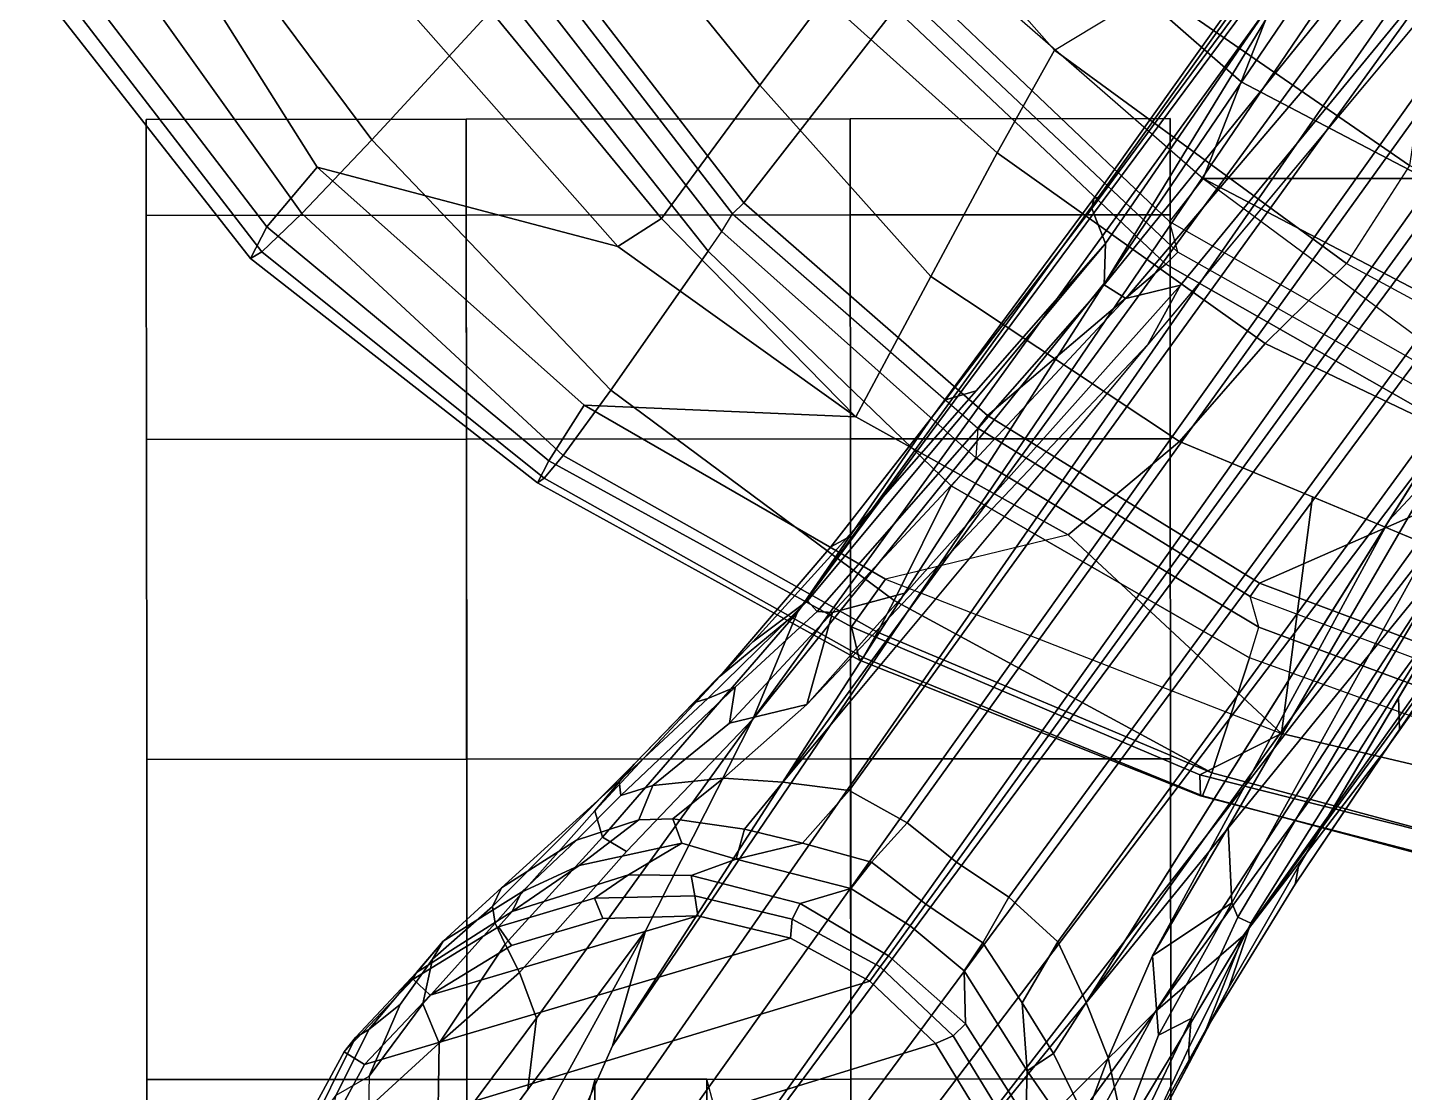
# Model space of a CAD drawing. Extents: x -14.5 to 14.5, y -12.2 to 16.5.
# Drawn here: x -9.59 to -6.735, y -11.026 to -8.819 of the extents above; entities that cross this region are included whole.
import ezdxf

# ---------------------------------------------------------------- set-up
doc = ezdxf.new("R2010")
doc.units = 0
doc.header["$MEASUREMENT"] = 0
for name, color, linetype in [('BASE', 253, 'Continuous'), ('CASTER', 251, 'Continuous'), ('FABRIC', 80, 'Continuous'), ('SEAT-FRAME', 253, 'Continuous')]:
    doc.layers.add(name, color=color, linetype=linetype)

msp = doc.modelspace()

# ---------------------------------------------------------------- linework, layer by layer
at = {"layer": 'BASE'}
for points in [[(-1.0713, -0.9806, 4.4404), (-7.8863, -10.4, 3.356), (-8.0242, -10.3827, 3.4417), (-1.1035, -0.9263, 4.5663)], [(-1.4306, -1.2019, 6.0103), (-1.1035, -0.9263, 4.5663), (-8.0242, -10.3827, 3.4417), (-6.5103, -8.5689, 4.2331)], [(-1.0713, -0.9806, 4.4404), (-1.004, -1.0816, 4.3723), (-7.7665, -10.4674, 3.3008), (-7.8863, -10.4, 3.356)], [(-0.8612, -1.1854, 4.3723), (-7.6639, -10.5484, 3.2861), (-7.7665, -10.4674, 3.3008), (-1.004, -1.0816, 4.3723)], [(-0.7184, -1.2891, 4.3723), (-7.5551, -10.621, 3.3008), (-7.6639, -10.5484, 3.2861), (-0.8612, -1.1854, 4.3723)], [(-1.8033, -1.2577, 6.9168), (-8.3773, -10.9296, 4.4664), (-8.5862, -11.3984, 4.3934), (-1.6116, -1.3749, 7.0339)], [(-1.8033, -1.2577, 6.9168), (-1.9215, -1.3628, 6.8442), (-7.3527, -9.343, 4.8039), (-8.3773, -10.9296, 4.4664)], [(-0.7184, -1.2891, 4.3723), (-0.6016, -1.3219, 4.4404), (-7.454, -10.7141, 3.356), (-7.5551, -10.621, 3.3008)], [(-0.54, -1.3357, 4.5663), (-7.395, -10.8399, 3.4417), (-7.454, -10.7141, 3.356), (-0.6016, -1.3219, 4.4404)], [(-0.54, -1.3357, 4.5663), (-0.701, -1.732, 6.0103), (-6.1377, -8.8396, 4.2331), (-7.395, -10.8399, 3.4417)], [(-1.9649, -1.3424, 6.7906), (-6.9467, -8.6767, 4.925), (-7.3527, -9.343, 4.8039), (-1.9215, -1.3628, 6.8442)], [(-1.4545, -1.5802, 7.085), (-1.6116, -1.3749, 7.0339), (-8.5862, -11.3984, 4.3934), (-8.4755, -11.433, 4.4344)], [(-1.371, -1.6782, 7.0973), (-1.4545, -1.5802, 7.085), (-8.4755, -11.433, 4.4344), (-8.3759, -11.5274, 4.4405)], [(-8.3749, -11.5281, 4.4405), (-1.1724, -1.8225, 7.0973), (-1.371, -1.6782, 7.0973), (-8.3759, -11.5274, 4.4405)], [(-8.3749, -11.5281, 4.4405), (-8.2543, -11.5937, 4.4344), (-1.0534, -1.8716, 7.085), (-1.1724, -1.8225, 7.0973)], [(-8.2543, -11.5937, 4.4344), (-8.1873, -11.6883, 4.3934), (-0.8096, -1.9576, 7.0339), (-1.0534, -1.8716, 7.085)], [(-0.8096, -1.9576, 7.0339), (-8.1873, -11.6883, 4.3934), (-7.8059, -11.3448, 4.4664), (-0.6389, -2.1037, 6.9168)], [(-7.8059, -11.3448, 4.4664), (-6.6136, -9.88, 4.8039), (-0.7023, -2.2485, 6.8442), (-0.6389, -2.1037, 6.9168)], [(-6.9467, -8.6767, 4.925), (-6.8478, -8.4865, 4.9419), (-7.9933, -10.0303, 4.4919), (-8.0862, -10.252, 4.511)], [(-6.8478, -8.4865, 4.9419), (-6.9796, -8.6264, 4.8472), (-7.3695, -9.1702, 4.6875), (-7.9933, -10.0303, 4.4919)], [(-6.6624, -8.4919, 4.6754), (-6.606, -8.5492, 4.5612), (-7.3126, -9.3799, 4.3646), (-7.358, -9.352, 4.4471)], [(-6.6624, -8.4919, 4.6754), (-7.358, -9.352, 4.4471), (-7.3549, -9.2659, 4.5118), (-6.9355, -8.6558, 4.6919)], [(-6.554, -8.5666, 4.4356), (-7.1992, -9.3528, 4.2318), (-7.3126, -9.3799, 4.3646), (-6.606, -8.5492, 4.5612)], [(-6.9641, -8.5907, 4.7987), (-6.9705, -8.6343, 4.7335), (-7.3834, -9.1938, 4.5974), (-7.3792, -9.1728, 4.6582)], [(-6.9641, -8.5907, 4.7987), (-7.3792, -9.1728, 4.6582), (-7.3695, -9.1702, 4.6875), (-6.9796, -8.6264, 4.8472)], [(-6.554, -8.5666, 4.4356), (-6.5103, -8.5689, 4.2331), (-7.2672, -9.4758, 3.8374), (-7.1992, -9.3528, 4.2318)], [(-6.9355, -8.6558, 4.6919), (-7.3549, -9.2659, 4.5118), (-7.3834, -9.1938, 4.5974), (-6.9705, -8.6343, 4.7335)], [(-7.3527, -9.343, 4.8039), (-6.9467, -8.6767, 4.925), (-8.0862, -10.252, 4.511)], [(-6.6704, -9.737, 4.2318), (-6.7664, -9.8397, 3.8374), (-6.1377, -8.8396, 4.2331), (-6.122, -8.8804, 4.4356)], [(-7.2515, -10.8585, 4.511), (-7.0693, -10.7016, 4.4919), (-5.9551, -9.1351, 4.9419), (-6.1054, -9.288, 4.925)], [(-7.0693, -10.7016, 4.4919), (-6.444, -9.8426, 4.6875), (-6.0474, -9.3037, 4.8472), (-5.9551, -9.1351, 4.9419)], [(-7.3695, -9.1702, 4.6875), (-7.3792, -9.1728, 4.6582), (-7.7157, -9.6278, 4.5325), (-7.9933, -10.0303, 4.4919)], [(-7.7157, -9.6278, 4.5325), (-7.3792, -9.1728, 4.6582), (-7.3834, -9.1938, 4.5974), (-7.6865, -9.5901, 4.5121)], [(-7.3549, -9.2659, 4.5118), (-7.6232, -9.5714, 4.4415), (-7.6865, -9.5901, 4.5121), (-7.3834, -9.1938, 4.5974)], [(-7.9728, -10.0071, 4.2703), (-8.0861, -10.0917, 4.3005), (-7.8916, -9.8769, 4.3712), (-7.3549, -9.2659, 4.5118)], [(-7.9526, -10.0291, 4.1973), (-7.9728, -10.0071, 4.2703), (-7.3549, -9.2659, 4.5118), (-7.358, -9.352, 4.4471)], [(-7.2515, -10.8585, 4.511), (-7.2515, -10.8585, 4.511), (-6.1054, -9.288, 4.925), (-6.6136, -9.88, 4.8039)], [(-8.3773, -10.9296, 4.4664), (-7.3527, -9.343, 4.8039), (-8.0862, -10.252, 4.511), (-8.3091, -10.6909, 4.4678)], [(-7.769, -9.9901, 3.8439), (-7.1992, -9.3528, 4.2318), (-7.2672, -9.4758, 3.8374), (-7.9742, -10.2221, 3.667)], [(-7.9526, -10.0291, 4.1973), (-7.358, -9.352, 4.4471), (-7.3126, -9.3799, 4.3646), (-7.9208, -10.0312, 4.1224)], [(-7.3126, -9.3799, 4.3646), (-7.1992, -9.3528, 4.2318), (-7.769, -9.9901, 3.8439), (-7.9208, -10.0312, 4.1224)], [(-8.1469, -10.3747, 3.5784), (-7.9742, -10.2221, 3.667), (-7.2672, -9.4758, 3.8374), (-8.0242, -10.3827, 3.4417)], [(-7.8916, -9.8769, 4.3712), (-7.9243, -9.8947, 4.4188), (-7.6865, -9.5901, 4.5121), (-7.6232, -9.5714, 4.4415)], [(-7.7157, -9.6278, 4.5325), (-7.6865, -9.5901, 4.5121), (-7.9243, -9.8947, 4.4188), (-7.7157, -9.6278, 4.5325)], [(-7.9243, -9.8947, 4.4188), (-8.1537, -10.1632, 4.3338), (-7.9933, -10.0303, 4.4919), (-7.7157, -9.6278, 4.5325)], [(-7.2577, -10.7428, 3.667), (-6.7664, -9.8397, 3.8374), (-6.6704, -9.737, 4.2318), (-7.1004, -10.4758, 3.8439)], [(-7.0926, -10.6329, 4.1224), (-7.1004, -10.4758, 3.8439), (-6.6704, -9.737, 4.2318), (-6.6611, -9.8533, 4.3646)], [(-7.395, -10.8399, 3.4417), (-6.7664, -9.8397, 3.8374), (-7.2577, -10.7428, 3.667), (-7.3494, -10.9541, 3.5784)], [(-7.0693, -10.7016, 4.4919), (-6.7723, -10.3133, 4.5325), (-6.4436, -9.8526, 4.6582), (-6.444, -9.8426, 4.6875)], [(-7.8916, -9.8769, 4.3712), (-8.0861, -10.0917, 4.3005), (-8.1537, -10.1632, 4.3338), (-7.9243, -9.8947, 4.4188)], [(-6.5396, -9.8582, 4.5118), (-6.9549, -10.5575, 4.3712), (-7.0991, -10.8088, 4.3005), (-7.0536, -10.6749, 4.2703)], [(-7.0926, -10.6329, 4.1224), (-6.6611, -9.8533, 4.3646), (-6.6205, -9.8878, 4.4471), (-7.0807, -10.6625, 4.1973)], [(-6.6205, -9.8878, 4.4471), (-6.5396, -9.8582, 4.5118), (-7.0536, -10.6749, 4.2703), (-7.0807, -10.6625, 4.1973)], [(-6.7455, -10.2738, 4.5121), (-6.4622, -9.8631, 4.5974), (-6.4436, -9.8526, 4.6582), (-6.7723, -10.3133, 4.5325)], [(-6.4622, -9.8631, 4.5974), (-6.7455, -10.2738, 4.5121), (-6.7473, -10.2079, 4.4415), (-6.5396, -9.8582, 4.5118)], [(-7.6, -11.2061, 4.4678), (-7.2515, -10.8585, 4.511), (-6.6136, -9.88, 4.8039), (-7.8059, -11.3448, 4.4664)], [(-7.9742, -10.2221, 3.667), (-7.9208, -10.0312, 4.1224), (-7.769, -9.9901, 3.8439)], [(-7.9728, -10.0071, 4.2703), (-8.1792, -10.2093, 4.1782), (-8.2092, -10.2185, 4.2335), (-8.0861, -10.0917, 4.3005)], [(-7.9526, -10.0291, 4.1973), (-8.123, -10.1858, 4.126), (-8.1792, -10.2093, 4.1782), (-7.9728, -10.0071, 4.2703)], [(-8.4137, -10.4424, 4.1903), (-8.398, -10.4968, 4.2999), (-7.9933, -10.0303, 4.4919), (-8.1537, -10.1632, 4.3338)], [(-8.398, -10.4968, 4.2999), (-8.3479, -10.5269, 4.3836), (-8.0862, -10.252, 4.511), (-7.9933, -10.0303, 4.4919)], [(-8.1346, -10.2607, 3.8619), (-8.123, -10.1858, 4.126), (-7.9526, -10.0291, 4.1973), (-7.9208, -10.0312, 4.1224)], [(-7.9742, -10.2221, 3.667), (-8.1346, -10.2607, 3.8619), (-7.9208, -10.0312, 4.1224), (-7.9742, -10.2221, 3.667)], [(-8.3323, -10.3453, 4.1665), (-8.4137, -10.4424, 4.1903), (-8.1537, -10.1632, 4.3338), (-8.0861, -10.0917, 4.3005)], [(-8.3598, -10.4108, 3.8767), (-8.3631, -10.3809, 4.0725), (-8.1792, -10.2093, 4.1782), (-8.123, -10.1858, 4.126)], [(-8.1346, -10.2607, 3.8619), (-8.2938, -10.3897, 3.7763), (-8.3598, -10.4108, 3.8767), (-8.123, -10.1858, 4.126)], [(-8.3631, -10.3809, 4.0725), (-8.3323, -10.3453, 4.1665), (-8.2092, -10.2185, 4.2335), (-8.1792, -10.2093, 4.1782)], [(-6.7473, -10.2079, 4.4415), (-6.7455, -10.2738, 4.5121), (-6.9617, -10.5941, 4.4188), (-6.9549, -10.5575, 4.3712)], [(-7.9742, -10.2221, 3.667), (-8.1469, -10.3747, 3.5784), (-8.2938, -10.3897, 3.7763), (-8.1346, -10.2607, 3.8619)], [(-8.5345, -10.8724, 4.3404), (-8.0862, -10.252, 4.511), (-8.3479, -10.5269, 4.3836), (-8.5698, -10.7771, 4.2588)], [(-8.0862, -10.252, 4.511), (-8.5345, -10.8724, 4.3404), (-8.553, -11.0202, 4.3688), (-8.3091, -10.6909, 4.4678)], [(-6.7723, -10.3133, 4.5325), (-6.9617, -10.5941, 4.4188), (-6.7455, -10.2738, 4.5121), (-6.7723, -10.3133, 4.5325)], [(-6.7723, -10.3133, 4.5325), (-7.0693, -10.7016, 4.4919), (-7.1461, -10.8952, 4.3338), (-6.9617, -10.5941, 4.4188)], [(-8.3631, -10.3809, 4.0725), (-8.6077, -10.6019, 3.9255), (-8.6261, -10.6403, 3.991), (-8.3323, -10.3453, 4.1665)], [(-8.3323, -10.3453, 4.1665), (-8.6261, -10.6403, 3.991), (-8.6203, -10.6752, 4.0756), (-8.4137, -10.4424, 4.1903)], [(-8.3598, -10.4108, 3.8767), (-8.4519, -10.5034, 3.6996), (-8.6077, -10.6019, 3.9255), (-8.3631, -10.3809, 4.0725)], [(-8.4519, -10.5034, 3.6996), (-8.3598, -10.4108, 3.8767), (-8.2938, -10.3897, 3.7763), (-8.3226, -10.4612, 3.5837)], [(-8.2522, -10.4589, 3.4998), (-8.3226, -10.4612, 3.5837), (-8.2938, -10.3897, 3.7763), (-8.1469, -10.3747, 3.5784)], [(-8.0242, -10.3827, 3.4417), (-8.1036, -10.48, 3.3488), (-8.2522, -10.4589, 3.4998), (-8.1469, -10.3747, 3.5784)], [(-8.0242, -10.3827, 3.4417), (-7.8863, -10.4, 3.356), (-7.9832, -10.5093, 3.2861), (-8.1036, -10.48, 3.3488)], [(-7.8401, -10.5486, 3.257), (-7.9832, -10.5093, 3.2861), (-7.8863, -10.4, 3.356), (-7.7665, -10.4674, 3.3008)], [(-8.4137, -10.4424, 4.1903), (-8.6203, -10.6752, 4.0756), (-8.5999, -10.7185, 4.17), (-8.398, -10.4968, 4.2999)], [(-8.3226, -10.4612, 3.5837), (-8.4464, -10.5557, 3.4288), (-8.566, -10.611, 3.4373), (-8.4519, -10.5034, 3.6996)], [(-8.3226, -10.4612, 3.5837), (-8.2522, -10.4589, 3.4998), (-8.2333, -10.5092, 3.3574), (-8.4464, -10.5557, 3.4288)], [(-8.2522, -10.4589, 3.4998), (-8.1036, -10.48, 3.3488), (-8.1208, -10.5427, 3.2407), (-8.2333, -10.5092, 3.3574)], [(-7.7274, -10.6359, 3.2377), (-7.8401, -10.5486, 3.257), (-7.7665, -10.4674, 3.3008), (-7.6639, -10.5484, 3.2861)], [(-7.1004, -10.4758, 3.8439), (-7.1004, -10.4758, 3.8439), (-7.0926, -10.6329, 4.1224), (-7.2577, -10.7428, 3.667)], [(-8.566, -10.611, 3.4373), (-8.7287, -10.7125, 3.6038), (-8.6077, -10.6019, 3.9255), (-8.4519, -10.5034, 3.6996)], [(-8.398, -10.4968, 4.2999), (-8.5999, -10.7185, 4.17), (-8.5698, -10.7771, 4.2588), (-8.3479, -10.5269, 4.3836)], [(-8.1036, -10.48, 3.3488), (-7.9832, -10.5093, 3.2861), (-8.1208, -10.5427, 3.2407)], [(-8.2333, -10.5092, 3.3574), (-8.3443, -10.575, 3.2058), (-8.5854, -10.6509, 3.2118), (-8.4464, -10.5557, 3.4288)], [(-8.2141, -10.5762, 3.1397), (-8.3443, -10.575, 3.2058), (-8.2333, -10.5092, 3.3574), (-8.1208, -10.5427, 3.2407)], [(-7.8401, -10.5486, 3.257), (-7.8832, -10.6032, 3.2008), (-8.1208, -10.5427, 3.2407), (-7.9832, -10.5093, 3.2861)], [(-8.5854, -10.6509, 3.2118), (-8.566, -10.611, 3.4373), (-8.4464, -10.5557, 3.4288), (-8.5854, -10.6509, 3.2118)], [(-7.9883, -10.6344, 3.0837), (-8.2141, -10.5762, 3.1397), (-8.1208, -10.5427, 3.2407), (-7.8832, -10.6032, 3.2008)], [(-7.7274, -10.6359, 3.2377), (-7.7598, -10.6804, 3.1914), (-7.8832, -10.6032, 3.2008), (-7.8401, -10.5486, 3.257)], [(-7.6639, -10.5484, 3.2861), (-7.5551, -10.621, 3.3008), (-7.6096, -10.7161, 3.257), (-7.7274, -10.6359, 3.2377)], [(-6.9617, -10.5941, 4.4188), (-7.1461, -10.8952, 4.3338), (-7.0991, -10.8088, 4.3005), (-6.9549, -10.5575, 4.3712)], [(-8.6137, -10.6827, 2.765), (-8.5854, -10.6509, 3.2118), (-8.3443, -10.575, 3.2058), (-8.4144, -10.6236, 2.765)], [(-8.2066, -10.6182, 2.765), (-8.4144, -10.6236, 2.765), (-8.3443, -10.575, 3.2058), (-8.2141, -10.5762, 3.1397)], [(-8.2066, -10.6182, 2.765), (-8.2141, -10.5762, 3.1397), (-7.9883, -10.6344, 3.0837), (-8.0045, -10.6667, 2.765)], [(-8.566, -10.611, 3.4373), (-8.5854, -10.6509, 3.2118), (-8.784, -10.7773, 3.3343), (-8.7287, -10.7125, 3.6038)], [(-8.6077, -10.6019, 3.9255), (-8.7287, -10.7125, 3.6038), (-8.7506, -10.75, 3.8167), (-8.6261, -10.6403, 3.991)], [(-8.4144, -10.6236, 2.765), (-8.2066, -10.6182, 2.765), (-8.2001, -10.6602, 2.7306), (-8.3975, -10.6654, 2.7306)], [(-8.2066, -10.6182, 2.765), (-8.0045, -10.6667, 2.765), (-8.008, -10.7063, 2.7306), (-8.2001, -10.6602, 2.7306)], [(-7.8052, -10.743, 3.0727), (-7.9883, -10.6344, 3.0837), (-7.8832, -10.6032, 3.2008), (-7.7598, -10.6804, 3.1914)], [(-7.5551, -10.621, 3.3008), (-7.454, -10.7141, 3.356), (-7.528, -10.84, 3.2861), (-7.6096, -10.7161, 3.257)], [(-8.7506, -10.75, 3.8167), (-8.7704, -10.8425, 3.9463), (-8.6203, -10.6752, 4.0756), (-8.6261, -10.6403, 3.991)], [(-8.6137, -10.6827, 2.765), (-8.4144, -10.6236, 2.765), (-8.3975, -10.6654, 2.7306), (-8.5869, -10.7215, 2.7306)], [(-7.8219, -10.7659, 2.765), (-8.0045, -10.6667, 2.765), (-7.9883, -10.6344, 3.0837), (-7.8052, -10.743, 3.0727)], [(-7.6096, -10.7161, 3.257), (-7.6482, -10.7739, 3.2008), (-7.7598, -10.6804, 3.1914), (-7.7274, -10.6359, 3.2377)], [(-7.2577, -10.7428, 3.667), (-7.0926, -10.6329, 4.1224), (-7.2448, -10.9072, 3.8619), (-7.2577, -10.7428, 3.667)], [(-7.0926, -10.6329, 4.1224), (-7.0807, -10.6625, 4.1973), (-7.1771, -10.873, 4.126), (-7.2448, -10.9072, 3.8619)], [(-8.8912, -10.968, 2.7306), (-8.7553, -10.8247, 2.7306), (-8.2001, -10.6602, 2.7306), (-8.008, -10.7063, 2.7306)], [(-8.6137, -10.6827, 2.765), (-8.7909, -10.7912, 2.765), (-8.784, -10.7773, 3.3343), (-8.5854, -10.6509, 3.2118)], [(-8.6203, -10.6752, 4.0756), (-8.7704, -10.8425, 3.9463), (-8.7369, -10.9236, 4.113), (-8.5999, -10.7185, 4.17)], [(-8.5869, -10.7215, 2.7306), (-8.3975, -10.6654, 2.7306), (-8.2001, -10.6602, 2.7306), (-8.7553, -10.8247, 2.7306)], [(-8.0045, -10.6667, 2.765), (-7.8219, -10.7659, 2.765), (-7.8435, -10.7957, 2.7306), (-8.008, -10.7063, 2.7306)], [(-7.0536, -10.6749, 4.2703), (-7.1821, -10.9337, 4.1782), (-7.1771, -10.873, 4.126), (-7.0807, -10.6625, 4.1973)], [(-7.0991, -10.8088, 4.3005), (-7.1816, -10.9651, 4.2335), (-7.1821, -10.9337, 4.1782), (-7.0536, -10.6749, 4.2703)], [(-8.8912, -10.968, 2.7306), (-8.008, -10.7063, 2.7306), (-7.8435, -10.7957, 2.7306), (-8.9854, -11.1415, 2.7306)], [(-8.7909, -10.7912, 2.765), (-8.6137, -10.6827, 2.765), (-8.5869, -10.7215, 2.7306), (-8.7553, -10.8247, 2.7306)], [(-8.653, -11.3168, 4.3529), (-8.3091, -10.6909, 4.4678), (-8.553, -11.0202, 4.3688), (-8.7095, -11.2318, 4.2966)], [(-8.5862, -11.3984, 4.3934), (-8.3773, -10.9296, 4.4664), (-8.3091, -10.6909, 4.4678), (-8.653, -11.3168, 4.3529)], [(-7.7598, -10.6804, 3.1914), (-7.6482, -10.7739, 3.2008), (-7.6454, -10.8836, 3.0837), (-7.8052, -10.743, 3.0727)], [(-7.0693, -10.7016, 4.4919), (-7.2515, -10.8585, 4.511), (-7.4321, -11.1923, 4.3836), (-7.388, -11.2306, 4.2999)], [(-7.1461, -10.8952, 4.3338), (-7.0693, -10.7016, 4.4919), (-7.388, -11.2306, 4.2999), (-7.3313, -11.2288, 4.1903)], [(-8.784, -10.7773, 3.3343), (-8.91, -10.9123, 3.4638), (-8.8827, -10.8956, 3.6312), (-8.7287, -10.7125, 3.6038)], [(-8.8175, -10.8439, 3.7905), (-8.7506, -10.75, 3.8167), (-8.7287, -10.7125, 3.6038), (-8.8827, -10.8956, 3.6312)], [(-8.7369, -10.9236, 4.113), (-8.5698, -10.7771, 4.2588), (-8.5999, -10.7185, 4.17), (-8.7369, -10.9236, 4.113)], [(-7.528, -10.84, 3.2861), (-7.5173, -10.9812, 3.2407), (-7.6482, -10.7739, 3.2008), (-7.6096, -10.7161, 3.257)], [(-7.4629, -10.9455, 3.3488), (-7.528, -10.84, 3.2861), (-7.454, -10.7141, 3.356), (-7.395, -10.8399, 3.4417)], [(-8.7506, -10.75, 3.8167), (-8.8175, -10.8439, 3.7905), (-8.8818, -10.9922, 3.8579), (-8.7704, -10.8425, 3.9463)], [(-7.8052, -10.743, 3.0727), (-7.6454, -10.8836, 3.0837), (-7.6711, -10.9089, 2.765), (-7.8219, -10.7659, 2.765)], [(-7.2448, -10.9072, 3.8619), (-7.3183, -11.0985, 3.7763), (-7.3494, -10.9541, 3.5784), (-7.2577, -10.7428, 3.667)], [(-8.9339, -10.942, 2.765), (-8.91, -10.9123, 3.4638), (-8.784, -10.7773, 3.3343), (-8.7909, -10.7912, 2.765)], [(-8.9339, -10.942, 2.765), (-8.7909, -10.7912, 2.765), (-8.7553, -10.8247, 2.7306), (-8.8912, -10.968, 2.7306)], [(-8.5698, -10.7771, 4.2588), (-8.7369, -10.9236, 4.113), (-8.74, -11.1476, 4.2389), (-8.5345, -10.8724, 4.3404)], [(-7.7077, -10.9245, 2.7306), (-7.8435, -10.7957, 2.7306), (-7.8219, -10.7659, 2.765), (-7.6711, -10.9089, 2.765)], [(-7.6482, -10.7739, 3.2008), (-7.5173, -10.9812, 3.2407), (-7.5203, -11.0803, 3.1397), (-7.6454, -10.8836, 3.0837)], [(-9.0315, -11.3336, 2.7306), (-8.9854, -11.1415, 2.7306), (-7.8435, -10.7957, 2.7306), (-7.7077, -10.9245, 2.7306)], [(-7.0991, -10.8088, 4.3005), (-7.1461, -10.8952, 4.3338), (-7.3313, -11.2288, 4.1903), (-7.2642, -11.1214, 4.1665)], [(-8.8827, -10.8956, 3.6312), (-8.9504, -11.0319, 3.66), (-8.8818, -10.9922, 3.8579), (-8.8175, -10.8439, 3.7905)], [(-8.8818, -10.9922, 3.8579), (-8.8834, -11.058, 3.9346), (-8.7369, -10.9236, 4.113), (-8.7704, -10.8425, 3.9463)], [(-7.5173, -10.9812, 3.2407), (-7.5173, -10.9812, 3.2407), (-7.528, -10.84, 3.2861), (-7.4629, -10.9455, 3.3488)], [(-7.3494, -10.9541, 3.5784), (-7.3969, -11.0803, 3.4998), (-7.4629, -10.9455, 3.3488), (-7.395, -10.8399, 3.4417)], [(-8.7095, -11.2318, 4.2966), (-8.553, -11.0202, 4.3688), (-8.5345, -10.8724, 4.3404), (-8.74, -11.1476, 4.2389)], [(-7.6, -11.2061, 4.4678), (-7.8378, -11.5398, 4.3688), (-7.703, -11.4765, 4.3404), (-7.2515, -10.8585, 4.511)], [(-7.6014, -11.4807, 4.2588), (-7.4321, -11.1923, 4.3836), (-7.2515, -10.8585, 4.511), (-7.703, -11.4765, 4.3404)], [(-7.1771, -10.873, 4.126), (-7.318, -11.1678, 3.8767), (-7.3183, -11.0985, 3.7763), (-7.2448, -10.9072, 3.8619)], [(-7.1771, -10.873, 4.126), (-7.1821, -10.9337, 4.1782), (-7.2884, -11.1617, 4.0725), (-7.318, -11.1678, 3.8767)], [(-8.91, -10.9123, 3.4638), (-9.0135, -11.1191, 3.4738), (-8.9504, -11.0319, 3.66), (-8.8827, -10.8956, 3.6312)], [(-7.6711, -10.9089, 2.765), (-7.6454, -10.8836, 3.0837), (-7.5203, -11.0803, 3.1397), (-7.5625, -11.0862, 2.765)], [(-8.9339, -10.942, 2.765), (-9.0331, -11.1247, 2.765), (-9.0135, -11.1191, 3.4738), (-8.91, -10.9123, 3.4638)], [(-9.0315, -11.3336, 2.7306), (-7.7077, -10.9245, 2.7306), (-7.6045, -11.0929, 2.7306), (-9.0264, -11.531, 2.7306)], [(-8.8834, -11.058, 3.9346), (-8.8189, -11.2154, 4.1637), (-8.74, -11.1476, 4.2389), (-8.7369, -10.9236, 4.113)], [(-7.6045, -11.0929, 2.7306), (-7.7077, -10.9245, 2.7306), (-7.6711, -10.9089, 2.765), (-7.5625, -11.0862, 2.765)], [(-7.1821, -10.9337, 4.1782), (-7.1816, -10.9651, 4.2335), (-7.2642, -11.1214, 4.1665), (-7.2884, -11.1617, 4.0725)], [(-9.0331, -11.1247, 2.765), (-8.9339, -10.942, 2.765), (-8.8912, -10.968, 2.7306), (-8.9854, -11.1415, 2.7306)], [(-7.4506, -11.0778, 3.3574), (-7.5173, -10.9812, 3.2407), (-7.4629, -10.9455, 3.3488), (-7.3969, -11.0803, 3.4998)], [(-7.3494, -10.9541, 3.5784), (-7.3183, -11.0985, 3.7763), (-7.3774, -11.1479, 3.5837), (-7.3969, -11.0803, 3.4998)], [(-8.989, -11.1989, 3.77), (-8.9504, -11.0319, 3.66), (-8.8818, -10.9922, 3.8579), (-8.8834, -11.058, 3.9346)], [(-7.5173, -10.9812, 3.2407), (-7.4506, -11.0778, 3.3574), (-7.4788, -11.2037, 3.2058), (-7.5203, -11.0803, 3.1397)]]:
    msp.add_3dface(points, dxfattribs=at)
at = {"layer": 'CASTER', "linetype": 'Continuous'}
for points in [[(-8.6805, -9.2076, 0.6661), (-9.344, -9.2081, 0.6661), (-9.3441, -9.0091, 1.3295), (-8.6807, -9.0086, 1.3295)], [(-8.6807, -9.0086, 1.3295), (-9.3441, -9.0091, 1.3295), (-9.344, -9.2081, 1.9929), (-8.6805, -9.2076, 1.9929)], [(-7.8846, -9.008, 1.3295), (-8.6807, -9.0086, 1.3295), (-8.6805, -9.2076, 1.9929), (-7.8844, -9.207, 1.9929)], [(-7.221, -9.2065, 0.6661), (-7.8844, -9.207, 0.6661), (-7.8846, -9.008, 1.3295), (-7.2211, -9.0074, 1.3295)], [(-7.2211, -9.0074, 1.3295), (-7.8846, -9.008, 1.3295), (-7.8844, -9.207, 1.9929), (-7.221, -9.2065, 1.9929)], [(-8.6802, -9.672, 0.1685), (-9.3436, -9.6725, 0.1685), (-9.344, -9.2081, 0.6661), (-8.6805, -9.2076, 0.6661)], [(-8.6805, -9.2076, 1.9929), (-9.344, -9.2081, 1.9929), (-9.3436, -9.6725, 2.4905), (-8.6802, -9.672, 2.4905)], [(-7.8844, -9.207, 1.9929), (-8.6805, -9.2076, 1.9929), (-8.6802, -9.672, 2.4905), (-7.884, -9.6714, 2.4905)], [(-7.2206, -9.6709, 0.1685), (-7.884, -9.6714, 0.1685), (-7.8844, -9.207, 0.6661), (-7.221, -9.2065, 0.6661)], [(-7.221, -9.2065, 1.9929), (-7.8844, -9.207, 1.9929), (-7.884, -9.6714, 2.4905), (-7.2206, -9.6709, 2.4905)], [(-8.6796, -10.3354, 0.0027), (-9.3431, -10.336, 0.0027), (-9.3436, -9.6725, 0.1685), (-8.6802, -9.672, 0.1685)], [(-8.6802, -9.672, 2.4905), (-9.3436, -9.6725, 2.4905), (-9.3431, -10.336, 2.6564), (-8.6796, -10.3354, 2.6564)], [(-7.884, -9.6714, 2.4905), (-8.6802, -9.672, 2.4905), (-8.6796, -10.3354, 2.6564), (-7.8835, -10.3348, 2.6564)], [(-7.2201, -10.3343, 0.0027), (-7.8835, -10.3348, 0.0027), (-7.884, -9.6714, 0.1685), (-7.2206, -9.6709, 0.1685)], [(-7.2206, -9.6709, 2.4905), (-7.884, -9.6714, 2.4905), (-7.8835, -10.3348, 2.6564), (-7.2201, -10.3343, 2.6564)], [(-8.6791, -10.9989, 0.1685), (-9.3426, -10.9994, 0.1685), (-9.3431, -10.336, 0.0027), (-8.6796, -10.3354, 0.0027)], [(-8.6796, -10.3354, 2.6564), (-9.3431, -10.336, 2.6564), (-9.3426, -10.9994, 2.4905), (-8.6791, -10.9989, 2.4905)], [(-7.8835, -10.3348, 2.6564), (-8.6796, -10.3354, 2.6564), (-8.6791, -10.9989, 2.4905), (-7.883, -10.9983, 2.4905)], [(-7.2196, -10.9977, 0.1685), (-7.883, -10.9983, 0.1685), (-7.8835, -10.3348, 0.0027), (-7.2201, -10.3343, 0.0027)], [(-7.2201, -10.3343, 2.6564), (-7.8835, -10.3348, 2.6564), (-7.883, -10.9983, 2.4905), (-7.2196, -10.9977, 2.4905)], [(-8.6787, -11.4964, 0.6661), (-9.3422, -11.497, 0.6661), (-9.3426, -10.9994, 0.1685), (-8.6791, -10.9989, 0.1685)], [(-8.6791, -10.9989, 2.4905), (-9.3426, -10.9994, 2.4905), (-9.3422, -11.497, 1.9929), (-8.6787, -11.4964, 1.9929)], [(-7.883, -10.9983, 2.4905), (-8.6791, -10.9989, 2.4905), (-8.6787, -11.4964, 1.9929), (-7.8826, -11.4958, 1.9929)], [(-7.2192, -11.4953, 0.6661), (-7.8826, -11.4958, 0.6661), (-7.883, -10.9983, 0.1685), (-7.2196, -10.9977, 0.1685)], [(-7.2196, -10.9977, 2.4905), (-7.883, -10.9983, 2.4905), (-7.8826, -11.4958, 1.9929), (-7.2192, -11.4953, 1.9929)]]:
    msp.add_3dface(points, dxfattribs=at)
at = {"layer": 'CASTER'}
for points, invisible_edges in [([(-9.344, -9.2081, 0.6661), (-9.3436, -9.6725, 0.1685), (-9.3431, -10.336, 0.0027), (-9.3441, -9.0091, 1.3295)], 4), ([(-9.3441, -9.0091, 1.3295), (-9.3431, -10.336, 0.0027), (-9.3426, -10.9994, 0.1685), (-9.344, -9.2081, 1.9929)], 5), ([(-8.6802, -9.672, 0.1685), (-8.6805, -9.2076, 0.6661), (-8.6807, -9.0086, 1.3295), (-8.6796, -10.3354, 0.0027)], 4), ([(-8.6796, -10.3354, 0.0027), (-8.6807, -9.0086, 1.3295), (-8.6805, -9.2076, 1.9929), (-8.6791, -10.9989, 0.1685)], 5), ([(-7.8844, -9.207, 0.6661), (-7.884, -9.6714, 0.1685), (-7.8835, -10.3348, 0.0027), (-7.8846, -9.008, 1.3295)], 4), ([(-7.8846, -9.008, 1.3295), (-7.8835, -10.3348, 0.0027), (-7.883, -10.9983, 0.1685), (-7.8844, -9.207, 1.9929)], 5), ([(-7.2206, -9.6709, 0.1685), (-7.221, -9.2065, 0.6661), (-7.2211, -9.0074, 1.3295), (-7.2201, -10.3343, 0.0027)], 4), ([(-7.2201, -10.3343, 0.0027), (-7.2211, -9.0074, 1.3295), (-7.221, -9.2065, 1.9929), (-7.2196, -10.9977, 0.1685)], 5), ([(-9.344, -9.2081, 1.9929), (-9.3426, -10.9994, 0.1685), (-9.3422, -11.497, 0.6661), (-9.3436, -9.6725, 2.4905)], 5), ([(-8.6791, -10.9989, 0.1685), (-8.6805, -9.2076, 1.9929), (-8.6802, -9.672, 2.4905), (-8.6787, -11.4964, 0.6661)], 5), ([(-7.8844, -9.207, 1.9929), (-7.883, -10.9983, 0.1685), (-7.8826, -11.4958, 0.6661), (-7.884, -9.6714, 2.4905)], 5), ([(-7.2196, -10.9977, 0.1685), (-7.221, -9.2065, 1.9929), (-7.2206, -9.6709, 2.4905), (-7.2192, -11.4953, 0.6661)], 5), ([(-9.3436, -9.6725, 2.4905), (-9.3422, -11.497, 0.6661), (-9.342, -11.6628, 1.3295), (-9.3431, -10.336, 2.6564)], 5), ([(-8.6787, -11.4964, 0.6661), (-8.6802, -9.672, 2.4905), (-8.6796, -10.3354, 2.6564), (-8.6786, -11.6623, 1.3295)], 5), ([(-7.884, -9.6714, 2.4905), (-7.8826, -11.4958, 0.6661), (-7.8825, -11.6617, 1.3295), (-7.8835, -10.3348, 2.6564)], 5), ([(-7.2192, -11.4953, 0.6661), (-7.2206, -9.6709, 2.4905), (-7.2201, -10.3343, 2.6564), (-7.2191, -11.6612, 1.3295)], 5), ([(-9.3431, -10.336, 2.6564), (-9.342, -11.6628, 1.3295), (-9.3422, -11.497, 1.9929), (-9.3426, -10.9994, 2.4905)], 1), ([(-8.6786, -11.6623, 1.3295), (-8.6796, -10.3354, 2.6564), (-8.6791, -10.9989, 2.4905), (-8.6787, -11.4964, 1.9929)], 1), ([(-7.8835, -10.3348, 2.6564), (-7.8825, -11.6617, 1.3295), (-7.8826, -11.4958, 1.9929), (-7.883, -10.9983, 2.4905)], 1), ([(-7.2191, -11.6612, 1.3295), (-7.2201, -10.3343, 2.6564), (-7.2196, -10.9977, 2.4905), (-7.2192, -11.4953, 1.9929)], 1)]:
    msp.add_3dface(points, dxfattribs=dict(at, invisible_edges=invisible_edges))
for points in [[(-7.8825, -11.6617, 1.3295), (-8.6786, -11.6623, 1.3295), (-8.6807, -9.0086, 1.3295), (-7.8846, -9.008, 1.3295)], [(-8.5461, -11.4963, 1.9929), (-8.5461, -11.43, 2.9549), (-8.4136, -11.1977, 2.9549), (-8.4138, -10.9987, 2.4905)], [(-8.4138, -10.9987, 2.4905), (-8.4136, -11.1977, 2.9549), (-8.1814, -11.1975, 2.9549), (-8.1816, -10.9985, 2.4905)], [(-8.1816, -10.9985, 2.4905), (-8.1814, -11.1975, 2.9549), (-8.0485, -11.4296, 2.9549), (-8.0485, -11.496, 1.9929)]]:
    msp.add_3dface(points, dxfattribs=at)
at = {"layer": 'FABRIC'}
for points in [[(-7.7627, -8.7057, 19.1947), (-7.7258, -8.6312, 19.25), (-7.1524, -9.1312, 19.0285), (-7.2223, -9.2206, 18.9808)], [(7.1524, -9.1312, 19.0285), (7.7258, -8.6312, 19.25), (-7.7258, -8.6312, 19.25), (-7.1524, -9.1312, 19.0285)], [(-7.2052, -9.2841, 18.9007), (-7.2223, -9.2206, 18.9808), (-7.7627, -8.7057, 19.1947), (-7.7673, -8.7529, 19.1326)], [(-6.4034, -9.6854, 18.7247), (-6.4447, -9.5019, 18.7883), (-7.1524, -9.1312, 19.0285), (-7.2223, -9.2206, 18.9808)], [(7.1524, -9.1312, 19.0285), (-7.1524, -9.1312, 19.0285), (-6.4034, -9.6854, 18.7247), (6.4034, -9.6854, 18.7247)], [(-6.4034, -9.6854, 18.7247), (-6.457, -9.7048, 18.6574), (-7.2052, -9.2841, 18.9007), (-7.2223, -9.2206, 18.9808)]]:
    msp.add_3dface(points, dxfattribs=at)
at = {"layer": 'SEAT-FRAME'}
for points in [[(-6.3398, -8.9501, 18.6115), (-6.0434, -7.4444, 18.5432), (-6.4215, -7.3344, 18.5968), (-6.9628, -8.6495, 18.8424)], [(-8.1859, -8.1068, 19.4199), (-8.5128, -8.6532, 19.4262), (-8.1047, -9.1817, 19.1472), (-7.7914, -8.779, 19.1713)], [(-9.2968, -8.4871, 19.5784), (-8.8762, -9.0516, 19.2675), (-8.5992, -8.751, 19.4238), (-8.9106, -8.1639, 19.6967)], [(-7.6151, -8.4578, 19.2314), (-7.0739, -8.9314, 18.9841), (-6.9628, -8.6495, 18.8424), (-7.4715, -8.2248, 19.0852)], [(-8.2242, -8.3714, 18.7345), (-7.9359, -8.7576, 18.589), (-8.072, -8.9379, 18.5278), (-8.3888, -8.5464, 18.707)], [(-7.4609, -8.8656, 18.6466), (-7.2532, -8.7395, 18.6571), (-7.5741, -8.3833, 18.7998), (-7.7506, -8.5373, 18.7779)], [(-7.1524, -9.1312, 19.0285), (-7.0739, -8.9314, 18.9841), (-7.6151, -8.4578, 19.2314), (-7.7258, -8.6312, 19.25)], [(-9.5469, -8.6392, 18.9308), (-9.3741, -8.4983, 19.0333), (-8.99, -9.1078, 18.606), (-9.094, -9.2314, 18.5874)], [(-9.2968, -8.4871, 19.5784), (-9.4473, -8.6077, 19.4478), (-9.0218, -9.2041, 19.0891), (-8.8762, -9.0516, 19.2675)], [(-8.3665, -9.2725, 18.5649), (-8.99, -9.1078, 18.606), (-9.3741, -8.4983, 19.0333), (-8.8169, -8.7624, 18.9169)], [(-7.4609, -8.8656, 18.6466), (-7.5794, -9.0784, 18.4413), (-7.9359, -8.7576, 18.589), (-7.7506, -8.5373, 18.7779)], [(-8.3888, -8.5464, 18.707), (-8.072, -8.9379, 18.5278), (-8.2758, -9.2144, 18.5516), (-8.6184, -8.7975, 18.81)], [(-9.0218, -9.2041, 19.0891), (-9.4473, -8.6077, 19.4478), (-9.5598, -8.6922, 19.2642), (-9.1047, -9.2832, 18.9016)], [(-9.094, -9.2314, 18.5874), (-9.1279, -9.2974, 18.7377), (-9.5903, -8.7073, 19.0935), (-9.5469, -8.6392, 18.9308)], [(-6.4045, -9.2811, 18.7199), (-6.3398, -8.9501, 18.6115), (-6.9628, -8.6495, 18.8424), (-7.0739, -8.9314, 18.9841)], [(-8.1505, -9.2412, 19.1529), (-8.1285, -9.2047, 19.1277), (-8.5352, -8.6775, 19.4068), (-8.5623, -8.7104, 19.4287)], [(-8.1285, -9.2047, 19.1277), (-8.1047, -9.1817, 19.1472), (-8.5128, -8.6532, 19.4262), (-8.5352, -8.6775, 19.4068)], [(-9.5598, -8.6922, 19.2642), (-9.5903, -8.7073, 19.0935), (-9.1279, -9.2974, 18.7377), (-9.1047, -9.2832, 18.9016)], [(-6.7244, -9.1045, 18.4624), (-7.2532, -8.7395, 18.6571), (-7.2532, -8.7395, 18.6571), (-6.6645, -8.7047, 18.3387)], [(-8.1789, -9.2822, 19.1385), (-8.1505, -9.2412, 19.1529), (-8.5623, -8.7104, 19.4287), (-8.5992, -8.751, 19.4238)], [(-8.1789, -9.2822, 19.1385), (-8.5992, -8.751, 19.4238), (-8.8762, -9.0516, 19.2675), (-8.3806, -9.5704, 18.93)], [(-8.2758, -9.2144, 18.5516), (-8.3665, -9.2725, 18.5649), (-8.8169, -8.7624, 18.9169), (-8.6184, -8.7975, 18.81)], [(-7.7169, -9.3343, 18.3137), (-8.072, -8.9379, 18.5278), (-7.9359, -8.7576, 18.589), (-7.5794, -9.0784, 18.4413)], [(-7.7914, -8.779, 19.1713), (-7.2301, -9.3088, 18.9377), (-7.2052, -9.2841, 18.9007), (-7.7673, -8.7529, 19.1326)], [(-6.7244, -9.1045, 18.4624), (-6.8554, -9.3075, 18.4027), (-7.4609, -8.8656, 18.6466), (-7.2532, -8.7395, 18.6571)], [(-7.7914, -8.779, 19.1713), (-8.1047, -9.1817, 19.1472), (-7.5993, -9.6225, 18.8754), (-7.2301, -9.3088, 18.9377)], [(-7.4609, -8.8656, 18.6466), (-6.8554, -9.3075, 18.4027), (-7.0239, -9.4734, 18.1756), (-7.5794, -9.0784, 18.4413)], [(-7.1524, -9.1312, 19.0285), (-6.4447, -9.5019, 18.7883), (-6.4045, -9.2811, 18.7199), (-7.0739, -8.9314, 18.9841)], [(-8.072, -8.9379, 18.5278), (-7.7169, -9.3343, 18.3137), (-7.8726, -9.6254, 18.2658), (-8.2758, -9.2144, 18.5516)], [(-8.4798, -9.7057, 18.7341), (-8.3806, -9.5704, 18.93), (-8.8762, -9.0516, 19.2675), (-9.0218, -9.2041, 19.0891)], [(-7.7169, -9.3343, 18.3137), (-7.5794, -9.0784, 18.4413), (-7.0239, -9.4734, 18.1756), (-7.2012, -9.6767, 18.0489)], [(-8.5092, -9.7168, 18.3008), (-9.094, -9.2314, 18.5874), (-8.99, -9.1078, 18.606), (-8.4359, -9.6014, 18.2812)], [(-8.3665, -9.2725, 18.5649), (-7.8726, -9.6254, 18.2658), (-8.4359, -9.6014, 18.2812), (-8.99, -9.1078, 18.606)], [(-6.4028, -9.5521, 18.2438), (-6.3098, -9.3231, 18.3354), (-6.7244, -9.1045, 18.4624), (-6.8554, -9.3075, 18.4027)], [(-8.1285, -9.2047, 19.1277), (-7.6194, -9.6489, 18.856), (-7.5993, -9.6225, 18.8754), (-8.1047, -9.1817, 19.1472)], [(-9.0218, -9.2041, 19.0891), (-9.1047, -9.2832, 18.9016), (-8.5187, -9.7527, 18.5916), (-8.4798, -9.7057, 18.7341)], [(-7.8726, -9.6254, 18.2658), (-8.3665, -9.2725, 18.5649), (-8.2758, -9.2144, 18.5516), (-7.8726, -9.6254, 18.2658)], [(-7.6194, -9.6489, 18.856), (-7.6241, -9.7106, 18.8682), (-8.1505, -9.2412, 19.1529), (-8.1285, -9.2047, 19.1277)], [(-9.094, -9.2314, 18.5874), (-8.5092, -9.7168, 18.3008), (-8.5327, -9.7624, 18.4368), (-9.1279, -9.2974, 18.7377)], [(-7.6241, -9.7106, 18.8682), (-7.6752, -9.7685, 18.8326), (-8.1789, -9.2822, 19.1385), (-8.1505, -9.2412, 19.1529)], [(-8.5187, -9.7527, 18.5916), (-9.1047, -9.2832, 18.9016), (-9.1279, -9.2974, 18.7377), (-8.5327, -9.7624, 18.4368)], [(-8.3806, -9.5704, 18.93), (-7.793, -10.0061, 18.5963), (-7.6752, -9.7685, 18.8326), (-8.1789, -9.2822, 19.1385)], [(-7.2301, -9.3088, 18.9377), (-6.4893, -9.7304, 18.6933), (-6.457, -9.7048, 18.6574), (-7.2052, -9.2841, 18.9007)], [(-6.4028, -9.5521, 18.2438), (-6.43, -9.7577, 17.9444), (-7.0239, -9.4734, 18.1756), (-6.8554, -9.3075, 18.4027)], [(-7.7169, -9.3343, 18.3137), (-7.2012, -9.6767, 18.0489), (-7.4322, -9.8701, 18.0196), (-7.8726, -9.6254, 18.2658)], [(-7.2301, -9.3088, 18.9377), (-7.5993, -9.6225, 18.8754), (-7.0358, -9.9705, 18.6196), (-6.4893, -9.7304, 18.6933)], [(-6.43, -9.7577, 17.9444), (-6.458, -9.9862, 17.7663), (-7.2012, -9.6767, 18.0489), (-7.0239, -9.4734, 18.1756)], [(-8.3806, -9.5704, 18.93), (-8.4798, -9.7057, 18.7341), (-7.8275, -10.072, 18.4851), (-7.793, -10.0061, 18.5963)], [(-8.5092, -9.7168, 18.3008), (-8.4359, -9.6014, 18.2812), (-7.8109, -9.9617, 18.0229), (-7.8816, -10.0605, 18.0473)], [(-8.4359, -9.6014, 18.2812), (-7.8726, -9.6254, 18.2658), (-7.4322, -9.8701, 18.0196), (-7.8109, -9.9617, 18.0229)], [(-7.0371, -10.0615, 18.6117), (-7.0546, -9.9978, 18.6002), (-7.6194, -9.6489, 18.856), (-7.6241, -9.7106, 18.8682)], [(-7.0546, -9.9978, 18.6002), (-7.0358, -9.9705, 18.6196), (-7.5993, -9.6225, 18.8754), (-7.6194, -9.6489, 18.856)], [(-7.2012, -9.6767, 18.0489), (-6.9257, -9.7914, 17.9441), (-6.9901, -10.2817, 17.7539), (-7.4322, -9.8701, 18.0196)], [(-7.8275, -10.072, 18.4851), (-8.4798, -9.7057, 18.7341), (-8.5187, -9.7527, 18.5916), (-7.8573, -10.1243, 18.3174)], [(-7.8816, -10.0605, 18.0473), (-7.8648, -10.1297, 18.1852), (-8.5327, -9.7624, 18.4368), (-8.5092, -9.7168, 18.3008)], [(-7.056, -10.1253, 18.559), (-7.0371, -10.0615, 18.6117), (-7.6241, -9.7106, 18.8682), (-7.6752, -9.7685, 18.8326)], [(-6.4893, -9.7304, 18.6933), (-7.0358, -9.9705, 18.6196), (-6.3222, -10.2379, 18.3819), (-5.6706, -10.0399, 18.5105)], [(-8.5187, -9.7527, 18.5916), (-8.5327, -9.7624, 18.4368), (-7.8648, -10.1297, 18.1852), (-7.8573, -10.1243, 18.3174)], [(-7.1347, -10.3633, 18.2411), (-7.056, -10.1253, 18.559), (-7.6752, -9.7685, 18.8326), (-7.793, -10.0061, 18.5963)], [(-6.458, -9.9862, 17.7663), (-6.4276, -10.4143, 17.6262), (-6.9901, -10.2817, 17.7539), (-6.9257, -9.7914, 17.9441)], [(-6.9901, -10.2817, 17.7539), (-7.4322, -9.8701, 18.0196), (-7.4322, -9.8701, 18.0196), (-7.8109, -9.9617, 18.0229)], [(-6.9901, -10.2817, 17.7539), (-7.1594, -10.3677, 17.8381), (-7.8816, -10.0605, 18.0473), (-7.8109, -9.9617, 18.0229)], [(-7.0546, -9.9978, 18.6002), (-6.3285, -10.2705, 18.3627), (-6.3222, -10.2379, 18.3819), (-7.0358, -9.9705, 18.6196)], [(-7.8275, -10.072, 18.4851), (-7.1347, -10.3633, 18.2411), (-7.793, -10.0061, 18.5963)], [(-6.3285, -10.2705, 18.3627), (-6.3093, -10.3324, 18.3759), (-7.0371, -10.0615, 18.6117), (-7.0546, -9.9978, 18.6002)], [(-7.8816, -10.0605, 18.0473), (-7.1594, -10.3677, 17.8381), (-7.1578, -10.4114, 17.9681), (-7.8648, -10.1297, 18.1852)], [(-7.8275, -10.072, 18.4851), (-7.8573, -10.1243, 18.3174), (-7.1541, -10.4112, 18.0464), (-7.1347, -10.3633, 18.2411)], [(-6.3093, -10.3324, 18.3759), (-6.3703, -10.3723, 18.3382), (-7.056, -10.1253, 18.559), (-7.0371, -10.0615, 18.6117)], [(-7.1541, -10.4112, 18.0464), (-7.8573, -10.1243, 18.3174), (-7.8648, -10.1297, 18.1852), (-7.1578, -10.4114, 17.9681)], [(-7.1347, -10.3633, 18.2411), (-6.4031, -10.5604, 18.0716), (-6.3703, -10.3723, 18.3382), (-7.056, -10.1253, 18.559)], [(-6.4454, -10.5483, 17.6661), (-7.1594, -10.3677, 17.8381), (-6.9901, -10.2817, 17.7539), (-6.4276, -10.4143, 17.6262)], [(-6.4031, -10.5604, 18.0716), (-7.1347, -10.3633, 18.2411), (-7.1541, -10.4112, 18.0464), (-6.417, -10.6082, 17.8462)], [(-6.4454, -10.5483, 17.6661), (-6.4248, -10.6011, 17.7682), (-7.1578, -10.4114, 17.9681), (-7.1594, -10.3677, 17.8381)], [(-7.1541, -10.4112, 18.0464), (-7.1578, -10.4114, 17.9681), (-6.4248, -10.6011, 17.7682), (-6.417, -10.6082, 17.8462)]]:
    msp.add_3dface(points, dxfattribs=at)

doc.saveas('drawing.dxf')
